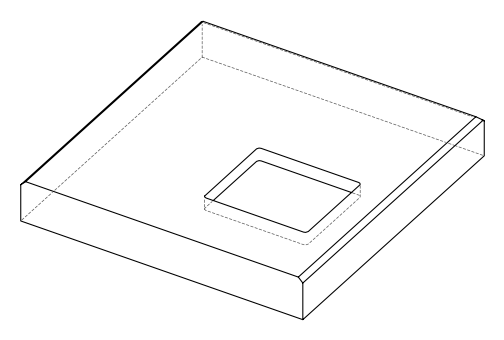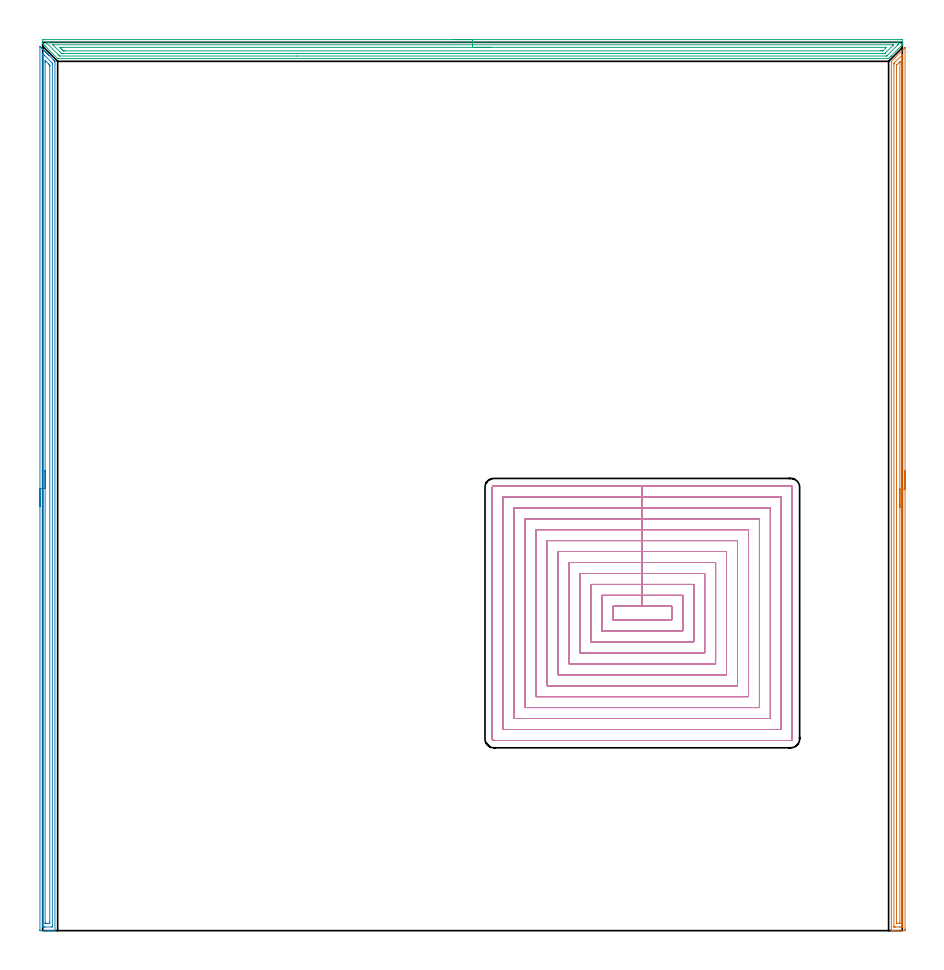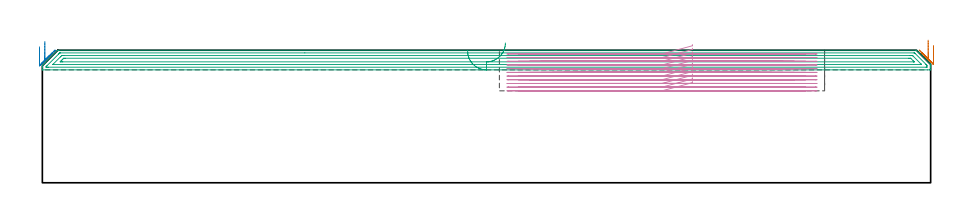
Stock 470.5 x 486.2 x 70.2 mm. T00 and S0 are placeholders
(PLAN: 4 operations, 1 tool changes, 131.5 min)
(1 AREA_MILL | FG_CHAMFER_SURFACE | UGT0205_001 | 11.72 min | 13671 mm3)
(2 AREA_MILL_1 | FG_CHAMFER_SURFACE_1 | UGT0205_001 | 11.76 min | 16349 mm3)
(3 AREA_MILL_2 | FG_CHAMFER_SURFACE_2 | UGT0205_001 | 15.11 min | 24953 mm3)
(4 MILL_RECTANGULAR_POCKET | POCKET_RECTANGULAR_STRAIGHT | NXT0201_009 | Follow Part, ap 2, ae 75% | 92.97 min | 545390 mm3)
(TOOL UGT0205_001 | Chamfer Mill 20 x 3 x 45 deg. | D20 FL50 Z2)
(TOOL NXT0201_009 | ENDMILL 8mm [2P460-0800-NA 1630] | D8 FL26 Z6)
(OP 1 AREA_MILL)
G17 G21 G94 G90
T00 M6
G54
G17 G0 G90 X472. Y251.65 S1061 M3
G43 Z80.2 H0
Z72.7
G94 G1 Y251.612 Z71.828 F250.
Y251.498 Z70.964
Y251.309 Z70.112
Y251.047 Z69.28
Y250.713 Z68.474
Y250.31 Z67.7
Y249.842 Z66.964
Y249.311 Z66.272
Y248.721 Z65.629
Y248.078 Z65.04
Y247.386 Z64.508
Y246.65 Z64.04
Y245.876 Z63.637
Y245.07 Z63.303
Y244.238 Z63.041
Y243.387 Z62.852
Y242.522 Z62.738
Y241.65 Z62.7
Y0.903
X471.999 Y0.632 Z62.701
X471.993 Y0.015 Z62.704
X471.992 Y0.007 Z62.706
X471.378 Y0. Z63.319
X467.803 Z66.892
X466.384 Z68.312
X466.016 Z68.679
X465.279 Z69.421
X465.013 Z69.687
X464.571 Y0.003 Z70.121
X464.525 Y0.006 Z70.166
X464.503 Y0.009 Z70.188
X464.5 Y0.184 Z70.2
Y475.514
X464.504 Y475.795 Z70.19
X464.634 Y475.934 Z70.065
X471.666 Y482.967 Z63.033
X471.825 Y483.126 Z62.872
X471.968 Y483.265 Z62.73
X471.994 Y483.283 Z62.704
X471.999 Y483.265 Z62.699
X472. Y241.65 Z62.7
X470.586 Z64.114
X470.585 Y2.319 Z64.115
X470.583 Y2.217 Z64.117
X470.579 Y2.022 Z64.121
X470.484 Y2.01 Z64.216
X470.008 Y2.002 Z64.692
X469.59 Y2.001 Z65.11
X469.117 Y2. Z65.583
X466.91 Z67.79
X466.435 Z68.265
X466.016 Y2.004 Z68.684
X465.956 Y2.006 Z68.744
X465.926 Y2.009 Z68.774
X465.921 Y2.116 Z68.779
X465.916 Y2.319 Z68.784
X465.915 Y2.42 Z68.785
X465.914 Y473.827 Z68.786
X465.916 Y474.62 Z68.784
X465.918 Y474.717 Z68.782
X465.921 Y474.751 Z68.779
X465.938 Y474.777 Z68.762
X466.016 Y474.86 Z68.684
X466.34 Y475.189 Z68.36
X470.484 Y479.334 Z64.216
X470.526 Y479.373 Z64.174
X470.559 Y479.403 Z64.141
X470.574 Y479.415 Z64.126
X470.579 Y479.395 Z64.121
X470.584 Y479.193 Z64.116
X470.585 Y479.091 Z64.115
X470.586 Y241.65 Z64.114
X469.172 Z65.528
X469.171 Y4.209 Z65.529
X469.169 Y4.09 Z65.531
X469.167 Y4.032 Z65.533
X469.165 Y4.011 Z65.535
X469.114 Y4.008 Z65.586
X468.904 Y4.001 Z65.796
X467.803 Y4. Z66.897
X467.595 Y4.002 Z67.105
X467.456 Y4.005 Z67.245
X467.346 Y4.01 Z67.354
X467.334 Y4.016 Z67.366
X467.332 Y4.024 Z67.368
X467.33 Y4.051 Z67.37
X467.329 Y4.209 Z67.371
X467.328 Y4.684 Z67.372
X467.329 Y472.412 Z67.371
Y472.831
X467.332 Y473.303 Z67.368
X467.335 Y473.725 Z67.365
X467.567 Y473.962 Z67.133
X467.803 Y474.203 Z66.897
X469.133 Y475.533 Z65.567
X469.143 Y475.541 Z65.557
X469.159 Y475.549 Z65.541
X469.166 Y475.551 Z65.534
X469.168 Y475.542 Z65.532
X469.169 Y475.514 Z65.531
X469.171 Y475.255 Z65.529
X469.172 Y475.039 Z65.528
Y241.65
Y240.779 Z65.566
Y239.914 Z65.68
Y239.062 Z65.869
Y238.23 Z66.132
Y237.424 Z66.465
Y236.65 Z66.868
Y235.914 Z67.337
Y235.222 Z67.868
Y234.579 Z68.457
Y233.99 Z69.101
Y233.459 Z69.793
Y232.99 Z70.528
Y232.587 Z71.302
Y232.253 Z72.108
Y231.991 Z72.94
Y231.802 Z73.792
Y231.688 Z74.657
Y231.65 Z75.528
G0 Z80.2
M5
M2
(OP 2 AREA_MILL_1)
G17 G21 G94 G90
T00 M6
G54
G17 G0 G90 X-1.5 Y232. S1061 M3
G43 Z80.2 H0
Z72.
G94 G1 Y232.038 Z71.128 F250.
Y232.152 Z70.263
Y232.341 Z69.412
Y232.603 Z68.58
Y232.937 Z67.774
Y233.34 Z67.
Y233.808 Z66.264
Y234.34 Z65.572
Y234.929 Z64.929
Y235.572 Z64.34
Y236.264 Z63.808
Y237. Z63.34
Y237.774 Z62.937
Y238.58 Z62.603
Y239.412 Z62.341
Y240.263 Z62.152
Y241.128 Z62.038
Y242. Z62.
Y483.74
X-1.495 Y483.969 Z62.004
X-1.493 Y483.981 Z62.005
X-1.469 Y483.969 Z62.03
X-1.419 Y483.92 Z62.079
X-1.187 Y483.687 Z62.313
X-0.953 Y483.455 Z62.543
X-0.873 Y483.373 Z62.626
X-0.738 Y483.239 Z62.761
X-0.657 Y483.159 Z62.839
X-0.575 Y483.075 Z62.924
X-0.444 Y482.944 Z63.055
X-0.361 Y482.863 Z63.135
X-0.277 Y482.777 Z63.222
X-0.15 Y482.65 Z63.349
X-0.065 Y482.567 Z63.431
X0.021 Y482.479 Z63.52
X0.144 Y482.356 Z63.644
X0.231 Y482.271 Z63.727
X0.319 Y482.181 Z63.818
X0.439 Y482.062 Z63.938
X0.527 Y481.974 Z64.023
X0.617 Y481.883 Z64.116
X0.733 Y481.767 Z64.232
X0.823 Y481.678 Z64.319
X0.915 Y481.585 Z64.414
X1.027 Y481.473 Z64.526
X1.12 Y481.382 Z64.616
X1.213 Y481.287 Z64.712
X1.321 Y481.179 Z64.821
X1.416 Y481.086 Z64.912
X1.511 Y480.989 Z65.01
X1.616 Y480.885 Z65.115
X1.712 Y480.79 Z65.208
X1.809 Y480.691 Z65.308
X1.91 Y480.59 Z65.409
X2.008 Y480.494 Z65.504
X2.107 Y480.393 Z65.606
X2.204 Y480.296 Z65.704
X2.304 Y480.198 Z65.8
X2.405 Y480.095 Z65.904
X2.498 Y480.002 Z65.998
X2.6 Y479.902 Z66.096
X2.703 Y479.797 Z66.202
X2.792 Y479.708 Z66.292
X2.896 Y479.606 Z66.392
X3.001 Y479.499 Z66.5
X3.087 Y479.413 Z66.586
X3.192 Y479.31 Z66.688
X3.299 Y479.201 Z66.799
X3.381 Y479.119 Z66.881
X3.488 Y479.014 Z66.984
X6.153 Y476.349 Z69.649
X6.279 Y476.221 Z69.778
X6.597 Y475.904 Z70.096
X6.614 Y475.886 Z70.112
X6.698 Y475.795 Z70.186
X6.7 Y475.327 Z70.2
Y0.18
X6.697 Y0.01 Z70.188
X6.66 Y0.006 Z70.152
X6.26 Y0. Z69.76
X5.979 Z69.479
X5.265 Z68.76
X4.019 Z67.516
X3.488 Z66.983
X2.754 Z66.25
X-1.219 Z62.278
X-1.492 Y0.01 Z62.006
X-1.499 Y0.283 Z61.999
Y0.295
X-1.5 Y242. Z62.
X-0.086 Z63.414
X-0.085 Y479.797 Z63.415
Y479.817
X-0.065 Y480.103 Z63.435
X0.25 Y479.797 Z63.75
X0.823 Y479.227 Z64.323
X1.147 Y478.903 Z64.647
X4.721 Y475.327 Z68.221
X5.265 Y474.773 Z68.765
X5.285 Y474.433 Z68.785
Y474.413
Y2.394
X5.265 Y2.01 Z68.765
X4.787 Y2.002 Z68.287
X1.235 Y2. Z64.735
X0.823 Z64.323
X0.345 Y2.002 Z63.845
X-0.065 Y2.01 Z63.435
X-0.085 Y2.415 Z63.415
Y2.435
X-0.086 Y242. Z63.414
X1.328 Z64.828
X1.329 Y475.327 Z64.829
X1.33 Y475.712 Z64.83
X1.334 Y476.221 Z64.834
X1.335 Y476.247 Z64.835
X1.371 Y476.221 Z64.871
X1.712 Y475.887 Z65.212
X3.167 Y474.433 Z66.667
X3.488 Y474.111 Z66.988
X3.771 Y473.821 Z67.271
X3.841 Y473.748 Z67.341
X3.865 Y473.711 Z67.365
X3.867 Y473.667 Z67.367
X3.869 Y473.539 Z67.369
X3.871 Y473.154 Z67.371
Y5.097
X3.87 Y4.712 Z67.37
X3.867 Y4.203 Z67.367
X3.864 Y4.019 Z67.364
X3.684 Y4.006 Z67.184
X3.488 Y4.003 Z66.988
X2.801 Y4. Z66.301
X1.913 Z65.413
X1.712 Y4.001 Z65.212
X1.51 Y4.003 Z65.01
X1.376 Y4.008 Z64.876
X1.335 Y4.011 Z64.835
X1.333 Y4.028 Z64.833
X1.331 Y4.074 Z64.831
X1.329 Y4.203 Z64.829
X1.328 Y242. Z64.828
Y242.872 Z64.866
Y243.736 Z64.98
Y244.588 Z65.169
Y245.42 Z65.431
Y246.226 Z65.765
Y247. Z66.168
Y247.736 Z66.637
Y248.428 Z67.168
Y249.071 Z67.757
Y249.66 Z68.401
Y250.191 Z69.093
Y250.66 Z69.828
Y251.063 Z70.602
Y251.397 Z71.408
Y251.659 Z72.24
Y251.848 Z73.092
Y251.962 Z73.957
Y252. Z74.828
G0 Z80.2
M5
M2
(OP 3 AREA_MILL_2)
G17 G21 G94 G90
T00 M6
G54
G17 G0 G90 X225.25 Y487.7 S1061 M3
G43 Z80.2 H0
Z69.8
G94 G1 X225.288 Z68.928 F250.
X225.402 Z68.064
X225.591 Z67.212
X225.853 Z66.38
X226.187 Z65.574
X226.59 Z64.8
X227.058 Z64.064
X227.59 Z63.372
X228.179 Z62.729
X228.822 Z62.14
X229.514 Z61.609
X230.25 Z61.14
X231.024 Z60.737
X231.83 Z60.403
X232.662 Z60.141
X233.514 Z59.952
X234.378 Z59.838
X235.25 Z59.8
X469.876
X470.13 Y487.697 Z59.803
X470.497 Y487.691 Z59.806
X470.499 Y487.667 Z59.831
X470.5 Y486.444 Z61.052
Y485.747 Z61.752
Y485.387 Z62.112
X470.496 Y484.814 Z62.683
X470.49 Y484.792 Z62.704
X470.391 Y484.691 Z62.807
X470.322 Y484.621 Z62.876
X464.372 Y478.672 Z68.828
X464.258 Y478.556 Z68.941
X464.215 Y478.514 Z68.984
X463.172 Y477.472 Z70.028
X463.006 Y477.304 Z70.19
X462.725 Y477.3 Z70.2
X8.669
X8.205 Y477.302 Z70.187
X8.041 Y477.458 Z70.041
X1.684 Y483.814 Z63.682
X1.322 Y484.178 Z63.322
X1.163 Y484.337 Z63.163
X0.719 Y484.779 Z62.718
X0.232 Y485.267 Z62.232
X0.029 Y485.475 Z62.023
X0.004 Y485.507 Z61.99
X0. Y485.651 Z61.847
Y486.444 Z61.051
X0.001 Y487.667 Z59.83
X0.003 Y487.691 Z59.805
X0.178 Y487.7 Z59.8
X235.25
Y486.286 Z61.214
X468.088 Y486.285 Z61.215
X468.25 Y486.284 Z61.216
X468.444 Y486.28 Z61.22
X468.485 Y486.279 Z61.221
X468.491 Y486.253 Z61.247
X468.495 Y486.221 Z61.279
X468.499 Y486.04 Z61.46
X468.497 Y485.567 Z61.933
X468.493 Y485.365 Z62.135
X468.49 Y485.266 Z62.234
X468.45 Y485.212 Z62.288
X468.088 Y484.838 Z62.662
X468.014 Y484.764 Z62.736
X462.261 Y479.011 Z68.489
X462.117 Y478.87 Z68.63
X461.999 Y478.757 Z68.743
X461.963 Y478.724 Z68.776
X461.922 Y478.721 Z68.779
X461.831 Y478.717 Z68.783
X461.669 Y478.715 Z68.785
X139.026 Y478.714 Z68.786
X9.401 Y478.715 Z68.785
X9.31 Y478.716 Z68.784
X9.265 Y478.719 Z68.781
X9.247 Y478.721 Z68.779
X9.171 Y478.791 Z68.709
X8.829 Y479.124 Z68.376
X8.669 Y479.281 Z68.219
X2.384 Y485.567 Z61.933
X2.01 Y485.961 Z61.539
X2.007 Y486.106 Z61.394
Y486.213 Z61.287
X2.01 Y486.279 Z61.221
X2.046 Y486.28 Z61.22
X2.412 Y486.284 Z61.216
X2.573 Y486.285 Z61.215
X3.306 Y486.286 Z61.214
X235.25
Y484.872 Z62.628
X465.222 Y484.871 Z62.629
X465.407 Y484.87 Z62.63
X465.591 Y484.867 Z62.633
X465.64 Y484.865 Z62.635
X465.651 Y484.862 Z62.638
X465.609 Y484.815 Z62.685
X465.532 Y484.733 Z62.767
X465.492 Y484.691 Z62.809
X465.45 Y484.649 Z62.851
X461.109 Y480.309 Z67.191
X461.023 Y480.225 Z67.275
X460.937 Y480.144 Z67.356
X460.225 Y480.131 Z67.369
X460.044 Y480.13 Z67.37
X459.334 Y480.129 Z67.371
X11.35
X10.639 Y480.13 Z67.37
X10.456 Y480.132 Z67.368
X10.277 Y480.135 Z67.365
X10.098 Y480.309 Z67.191
X9.563 Y480.837 Z66.663
X5.71 Y484.691 Z62.809
X5.621 Y484.783 Z62.717
X5.555 Y484.856 Z62.644
X5.549 Y484.865 Z62.635
X5.567 Y484.867 Z62.633
X5.619 Y484.869 Z62.631
X5.803 Y484.871 Z62.629
X5.987
X235.25 Y484.872 Z62.628
Y483.457 Z64.043
X461.302
X461.534 Y483.456 Z64.044
X461.621 Y483.455 Z64.045
X461.755 Y483.45 Z64.05
X461.785 Y483.444 Z64.056
X461.761 Y483.417 Z64.083
X461.712 Y483.365 Z64.135
X461.557 Y483.207 Z64.293
X461.29 Y482.938 Z64.562
X460.044 Y481.694 Z65.806
X459.935 Y481.592 Z65.908
X459.898 Y481.558 Z65.942
X459.86 Y481.55 Z65.95
X459.675 Y481.546 Z65.954
X459.15 Y481.544 Z65.956
X458.785 Y481.543 Z65.957
X12.244
X11.878 Y481.544 Z65.956
X11.35 Y481.548 Z65.952
X11.32 Y481.549 Z65.951
X11.286 Y481.575 Z65.925
X11.212 Y481.644 Z65.856
X11.067 Y481.784 Z65.716
X10.787 Y482.062 Z65.438
X10.456 Y482.392 Z65.108
X9.912 Y482.938 Z64.562
X9.563 Y483.29 Z64.21
X9.412 Y483.449 Z64.051
X9.563 Y483.452 Z64.048
X9.929 Y483.455 Z64.045
X10.456 Y483.457 Z64.043
X10.821
X235.25
X236.122 Z64.081
X236.986 Z64.195
X237.838 Z64.383
X238.67 Z64.646
X239.476 Z64.98
X240.25 Z65.382
X240.986 Z65.851
X241.678 Z66.382
X242.321 Z66.972
X242.91 Z67.615
X243.442 Z68.307
X243.91 Z69.043
X244.313 Z69.817
X244.647 Z70.623
X244.909 Z71.455
X245.098 Z72.306
X245.212 Z73.171
X245.25 Z74.043
G0 Z80.2
M5
M2
(OP 4 MILL_RECTANGULAR_POCKET)
G17 G21 G94 G90
T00 M6
G54
G17 G0 G90 X344.3 Y175.109 S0 M3
G43 Z80.2 H1
Z73.2
G94 G1 Y177.5 Z72.559 F250.
X328.2 Z68.245
X312.1 F500.
Y170.1
X344.3
Y177.5
X328.2
Y183.5
X306.1
Y164.1
X350.3
Y183.5
X328.2
Y189.5
X300.1
Y158.1
X356.3
Y189.5
X328.2
Y195.5
X294.1
Y152.1
X362.3
Y195.5
X328.2
Y201.5
X288.1
Y146.1
X368.3
Y201.5
X328.2
Y207.5
X282.1
Y140.1
X374.3
Y207.5
X328.2
Y213.5
X276.1
Y134.1
X380.3
Y213.5
X328.2
Y219.5
X270.1
Y128.1
X386.3
Y219.5
X328.2
Y225.5
X264.1
Y122.1
X392.3
Y225.5
X328.2
Y231.5
X258.1
Y116.1
X398.3
Y231.5
X328.2
Y237.5
X252.1
Y110.1
X404.3
Y237.5
X328.2
Y243.5
X246.9
G3 X246.1 Y242.7 R0.8
G1 Y104.9
G3 X246.9 Y104.1 R0.8
G1 X409.5
G3 X410.3 Y104.9 R0.8
G1 Y242.7
G3 X409.5 Y243.5 R0.8
G1 X328.2
X327.2
G0 X344.3 Y175.109 Z71.245
G1 Y177.5 Z70.605 F250.
X328.2 Z66.291
X312.1 F500.
Y170.1
X344.3
Y177.5
X328.2
Y183.5
X306.1
Y164.1
X350.3
Y183.5
X328.2
Y189.5
X300.1
Y158.1
X356.3
Y189.5
X328.2
Y195.5
X294.1
Y152.1
X362.3
Y195.5
X328.2
Y201.5
X288.1
Y146.1
X368.3
Y201.5
X328.2
Y207.5
X282.1
Y140.1
X374.3
Y207.5
X328.2
Y213.5
X276.1
Y134.1
X380.3
Y213.5
X328.2
Y219.5
X270.1
Y128.1
X386.3
Y219.5
X328.2
Y225.5
X264.1
Y122.1
X392.3
Y225.5
X328.2
Y231.5
X258.1
Y116.1
X398.3
Y231.5
X328.2
Y237.5
X252.1
Y110.1
X404.3
Y237.5
X328.2
Y243.5
X246.9
G3 X246.1 Y242.7 R0.8
G1 Y104.9
G3 X246.9 Y104.1 R0.8
G1 X409.5
G3 X410.3 Y104.9 R0.8
G1 Y242.7
G3 X409.5 Y243.5 R0.8
G1 X328.2
X327.2
G0 X344.3 Y175.109 Z69.291
G1 Y177.5 Z68.65 F250.
X328.2 Z64.336
X312.1 F500.
Y170.1
X344.3
Y177.5
X328.2
Y183.5
X306.1
Y164.1
X350.3
Y183.5
X328.2
Y189.5
X300.1
Y158.1
X356.3
Y189.5
X328.2
Y195.5
X294.1
Y152.1
X362.3
Y195.5
X328.2
Y201.5
X288.1
Y146.1
X368.3
Y201.5
X328.2
Y207.5
X282.1
Y140.1
X374.3
Y207.5
X328.2
Y213.5
X276.1
Y134.1
X380.3
Y213.5
X328.2
Y219.5
X270.1
Y128.1
X386.3
Y219.5
X328.2
Y225.5
X264.1
Y122.1
X392.3
Y225.5
X328.2
Y231.5
X258.1
Y116.1
X398.3
Y231.5
X328.2
Y237.5
X252.1
Y110.1
X404.3
Y237.5
X328.2
Y243.5
X246.9
G3 X246.1 Y242.7 R0.8
G1 Y104.9
G3 X246.9 Y104.1 R0.8
G1 X409.5
G3 X410.3 Y104.9 R0.8
G1 Y242.7
G3 X409.5 Y243.5 R0.8
G1 X328.2
X327.2
G0 X344.3 Y175.109 Z67.336
G1 Y177.5 Z66.696 F250.
X328.2 Z62.382
X312.1 F500.
Y170.1
X344.3
Y177.5
X328.2
Y183.5
X306.1
Y164.1
X350.3
Y183.5
X328.2
Y189.5
X300.1
Y158.1
X356.3
Y189.5
X328.2
Y195.5
X294.1
Y152.1
X362.3
Y195.5
X328.2
Y201.5
X288.1
Y146.1
X368.3
Y201.5
X328.2
Y207.5
X282.1
Y140.1
X374.3
Y207.5
X328.2
Y213.5
X276.1
Y134.1
X380.3
Y213.5
X328.2
Y219.5
X270.1
Y128.1
X386.3
Y219.5
X328.2
Y225.5
X264.1
Y122.1
X392.3
Y225.5
X328.2
Y231.5
X258.1
Y116.1
X398.3
Y231.5
X328.2
Y237.5
X252.1
Y110.1
X404.3
Y237.5
X328.2
Y243.5
X246.9
G3 X246.1 Y242.7 R0.8
G1 Y104.9
G3 X246.9 Y104.1 R0.8
G1 X409.5
G3 X410.3 Y104.9 R0.8
G1 Y242.7
G3 X409.5 Y243.5 R0.8
G1 X328.2
X327.2
G0 X344.3 Y175.109 Z65.382
G1 Y177.5 Z64.741 F250.
X328.2 Z60.427
X312.1 F500.
Y170.1
X344.3
Y177.5
X328.2
Y183.5
X306.1
Y164.1
X350.3
Y183.5
X328.2
Y189.5
X300.1
Y158.1
X356.3
Y189.5
X328.2
Y195.5
X294.1
Y152.1
X362.3
Y195.5
X328.2
Y201.5
X288.1
Y146.1
X368.3
Y201.5
X328.2
Y207.5
X282.1
Y140.1
X374.3
Y207.5
X328.2
Y213.5
X276.1
Y134.1
X380.3
Y213.5
X328.2
Y219.5
X270.1
Y128.1
X386.3
Y219.5
X328.2
Y225.5
X264.1
Y122.1
X392.3
Y225.5
X328.2
Y231.5
X258.1
Y116.1
X398.3
Y231.5
X328.2
Y237.5
X252.1
Y110.1
X404.3
Y237.5
X328.2
Y243.5
X246.9
G3 X246.1 Y242.7 R0.8
G1 Y104.9
G3 X246.9 Y104.1 R0.8
G1 X409.5
G3 X410.3 Y104.9 R0.8
G1 Y242.7
G3 X409.5 Y243.5 R0.8
G1 X328.2
X327.2
G0 X344.3 Y175.109 Z63.427
G1 Y177.5 Z62.787 F250.
X328.2 Z58.473
X312.1 F500.
Y170.1
X344.3
Y177.5
X328.2
Y183.5
X306.1
Y164.1
X350.3
Y183.5
X328.2
Y189.5
X300.1
Y158.1
X356.3
Y189.5
X328.2
Y195.5
X294.1
Y152.1
X362.3
Y195.5
X328.2
Y201.5
X288.1
Y146.1
X368.3
Y201.5
X328.2
Y207.5
X282.1
Y140.1
X374.3
Y207.5
X328.2
Y213.5
X276.1
Y134.1
X380.3
Y213.5
X328.2
Y219.5
X270.1
Y128.1
X386.3
Y219.5
X328.2
Y225.5
X264.1
Y122.1
X392.3
Y225.5
X328.2
Y231.5
X258.1
Y116.1
X398.3
Y231.5
X328.2
Y237.5
X252.1
Y110.1
X404.3
Y237.5
X328.2
Y243.5
X246.9
G3 X246.1 Y242.7 R0.8
G1 Y104.9
G3 X246.9 Y104.1 R0.8
G1 X409.5
G3 X410.3 Y104.9 R0.8
G1 Y242.7
G3 X409.5 Y243.5 R0.8
G1 X328.2
X327.2
G0 X344.3 Y175.109 Z61.473
G1 Y177.5 Z60.832 F250.
X328.2 Z56.518
X312.1 F500.
Y170.1
X344.3
Y177.5
X328.2
Y183.5
X306.1
Y164.1
X350.3
Y183.5
X328.2
Y189.5
X300.1
Y158.1
X356.3
Y189.5
X328.2
Y195.5
X294.1
Y152.1
X362.3
Y195.5
X328.2
Y201.5
X288.1
Y146.1
X368.3
Y201.5
X328.2
Y207.5
X282.1
Y140.1
X374.3
Y207.5
X328.2
Y213.5
X276.1
Y134.1
X380.3
Y213.5
X328.2
Y219.5
X270.1
Y128.1
X386.3
Y219.5
X328.2
Y225.5
X264.1
Y122.1
X392.3
Y225.5
X328.2
Y231.5
X258.1
Y116.1
X398.3
Y231.5
X328.2
Y237.5
X252.1
Y110.1
X404.3
Y237.5
X328.2
Y243.5
X246.9
G3 X246.1 Y242.7 R0.8
G1 Y104.9
G3 X246.9 Y104.1 R0.8
G1 X409.5
G3 X410.3 Y104.9 R0.8
G1 Y242.7
G3 X409.5 Y243.5 R0.8
G1 X328.2
X327.2
G0 X344.3 Y175.109 Z59.518
G1 Y177.5 Z58.878 F250.
X328.2 Z54.564
X312.1 F500.
Y170.1
X344.3
Y177.5
X328.2
Y183.5
X306.1
Y164.1
X350.3
Y183.5
X328.2
Y189.5
X300.1
Y158.1
X356.3
Y189.5
X328.2
Y195.5
X294.1
Y152.1
X362.3
Y195.5
X328.2
Y201.5
X288.1
Y146.1
X368.3
Y201.5
X328.2
Y207.5
X282.1
Y140.1
X374.3
Y207.5
X328.2
Y213.5
X276.1
Y134.1
X380.3
Y213.5
X328.2
Y219.5
X270.1
Y128.1
X386.3
Y219.5
X328.2
Y225.5
X264.1
Y122.1
X392.3
Y225.5
X328.2
Y231.5
X258.1
Y116.1
X398.3
Y231.5
X328.2
Y237.5
X252.1
Y110.1
X404.3
Y237.5
X328.2
Y243.5
X246.9
G3 X246.1 Y242.7 R0.8
G1 Y104.9
G3 X246.9 Y104.1 R0.8
G1 X409.5
G3 X410.3 Y104.9 R0.8
G1 Y242.7
G3 X409.5 Y243.5 R0.8
G1 X328.2
X327.2
G0 X344.3 Y175.109 Z57.564
G1 Y177.5 Z56.923 F250.
X328.2 Z52.609
X312.1 F500.
Y170.1
X344.3
Y177.5
X328.2
Y183.5
X306.1
Y164.1
X350.3
Y183.5
X328.2
Y189.5
X300.1
Y158.1
X356.3
Y189.5
X328.2
Y195.5
X294.1
Y152.1
X362.3
Y195.5
X328.2
Y201.5
X288.1
Y146.1
X368.3
Y201.5
X328.2
Y207.5
X282.1
Y140.1
X374.3
Y207.5
X328.2
Y213.5
X276.1
Y134.1
X380.3
Y213.5
X328.2
Y219.5
X270.1
Y128.1
X386.3
Y219.5
X328.2
Y225.5
X264.1
Y122.1
X392.3
Y225.5
X328.2
Y231.5
X258.1
Y116.1
X398.3
Y231.5
X328.2
Y237.5
X252.1
Y110.1
X404.3
Y237.5
X328.2
Y243.5
X246.9
G3 X246.1 Y242.7 R0.8
G1 Y104.9
G3 X246.9 Y104.1 R0.8
G1 X409.5
G3 X410.3 Y104.9 R0.8
G1 Y242.7
G3 X409.5 Y243.5 R0.8
G1 X328.2
X327.2
G0 X344.3 Y175.109 Z55.609
G1 Y177.5 Z54.969 F250.
X328.2 Z50.655
X312.1 F500.
Y170.1
X344.3
Y177.5
X328.2
Y183.5
X306.1
Y164.1
X350.3
Y183.5
X328.2
Y189.5
X300.1
Y158.1
X356.3
Y189.5
X328.2
Y195.5
X294.1
Y152.1
X362.3
Y195.5
X328.2
Y201.5
X288.1
Y146.1
X368.3
Y201.5
X328.2
Y207.5
X282.1
Y140.1
X374.3
Y207.5
X328.2
Y213.5
X276.1
Y134.1
X380.3
Y213.5
X328.2
Y219.5
X270.1
Y128.1
X386.3
Y219.5
X328.2
Y225.5
X264.1
Y122.1
X392.3
Y225.5
X328.2
Y231.5
X258.1
Y116.1
X398.3
Y231.5
X328.2
Y237.5
X252.1
Y110.1
X404.3
Y237.5
X328.2
Y243.5
X246.9
G3 X246.1 Y242.7 R0.8
G1 Y104.9
G3 X246.9 Y104.1 R0.8
G1 X409.5
G3 X410.3 Y104.9 R0.8
G1 Y242.7
G3 X409.5 Y243.5 R0.8
G1 X328.2
X327.2
G0 X344.3 Y175.109 Z53.655
G1 Y177.5 Z53.014 F250.
X328.2 Z48.7
X312.1 F500.
Y170.1
X344.3
Y177.5
X328.2
Y183.5
X306.1
Y164.1
X350.3
Y183.5
X328.2
Y189.5
X300.1
Y158.1
X356.3
Y189.5
X328.2
Y195.5
X294.1
Y152.1
X362.3
Y195.5
X328.2
Y201.5
X288.1
Y146.1
X368.3
Y201.5
X328.2
Y207.5
X282.1
Y140.1
X374.3
Y207.5
X328.2
Y213.5
X276.1
Y134.1
X380.3
Y213.5
X328.2
Y219.5
X270.1
Y128.1
X386.3
Y219.5
X328.2
Y225.5
X264.1
Y122.1
X392.3
Y225.5
X328.2
Y231.5
X258.1
Y116.1
X398.3
Y231.5
X328.2
Y237.5
X252.1
Y110.1
X404.3
Y237.5
X328.2
Y243.5
X246.9
G3 X246.1 Y242.7 R0.8
G1 Y104.9
G3 X246.9 Y104.1 R0.8
G1 X409.5
G3 X410.3 Y104.9 R0.8
G1 Y242.7
G3 X409.5 Y243.5 R0.8
G1 X328.2
X327.2
G0 Z80.2
M5
M2
